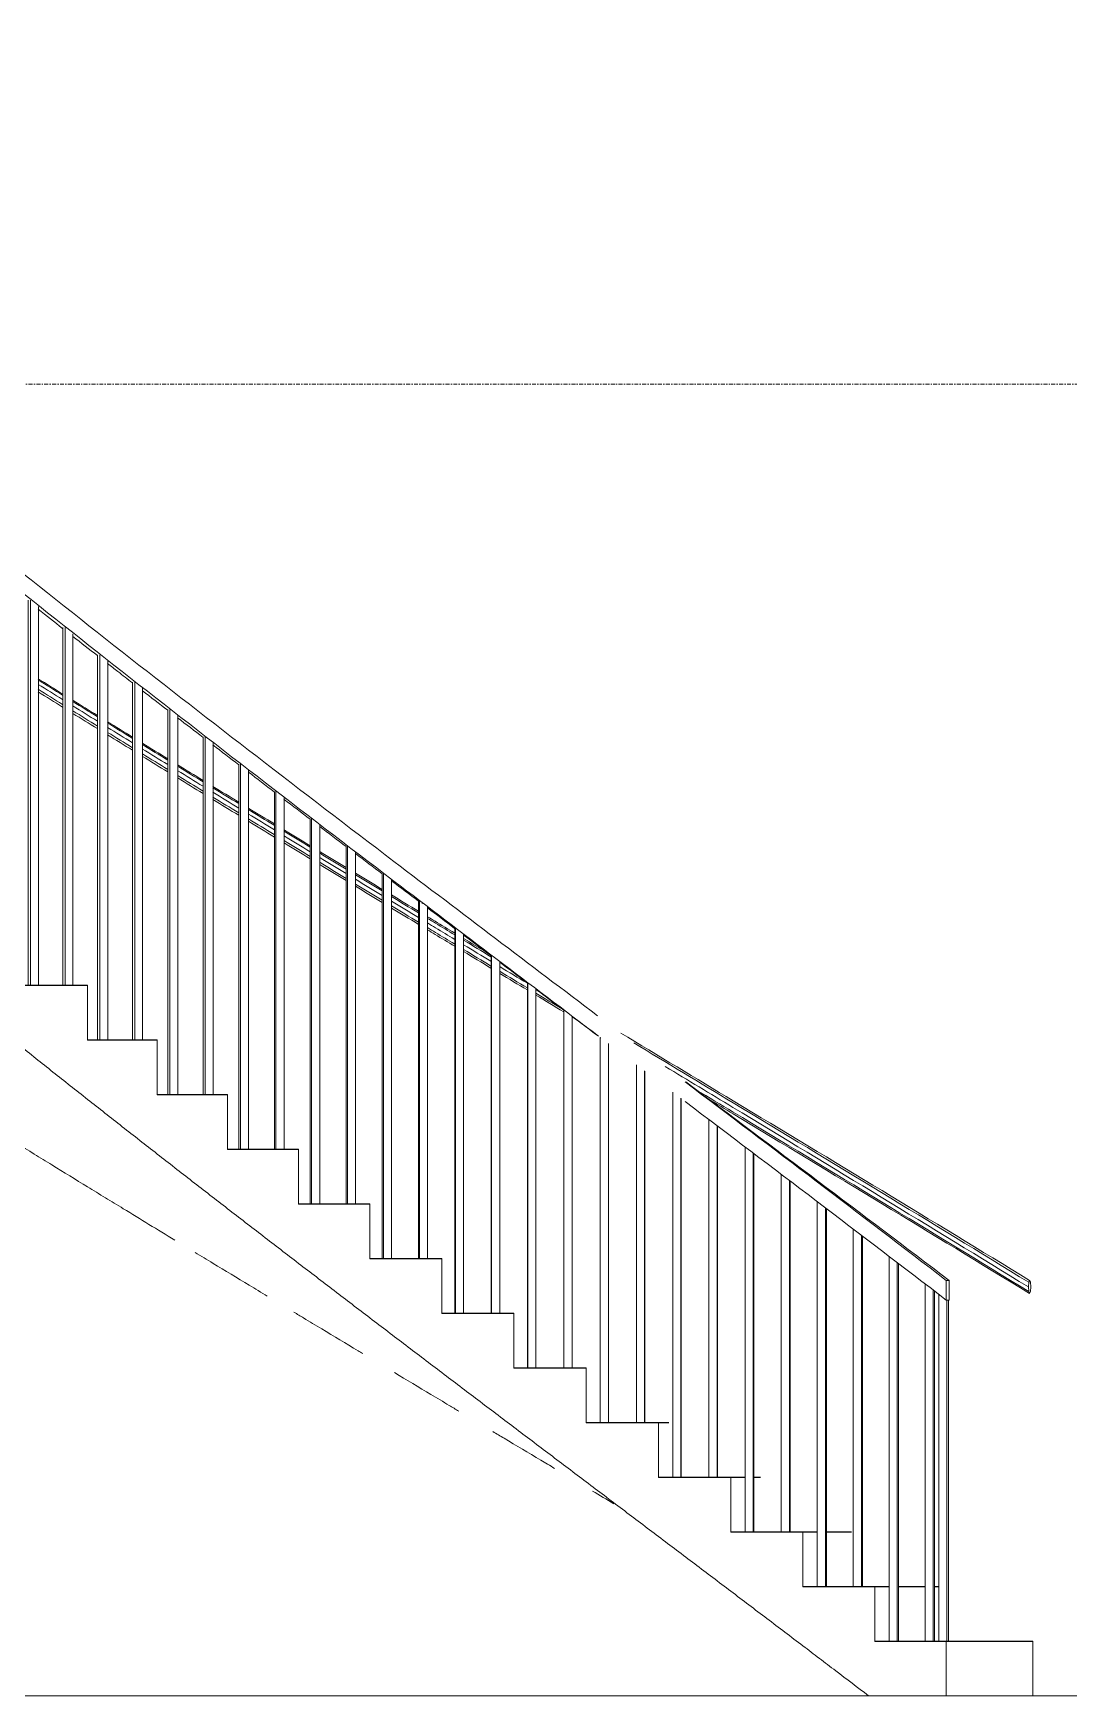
# Model space of a CAD drawing. Header units: millimetres. Extents: x -11910 to 25931, y -2840 to 13095.
# Drawn here: x 18162 to 21321, y 0 to 5070 of the extents above; entities that cross this region are included whole.
import ezdxf

# ---------------------------------------------------------------- set-up
doc = ezdxf.new("R2010")
doc.units = ezdxf.units.MM
doc.linetypes.add('AEC_Centre', pattern=[24, 12, -4, 4, -4])
for name, color, linetype, lineweight in [('A-G22-M-FloorOutline', 6, 'Continuous', 15), ('A-G23-M-StairHandrail', 1, 'Continuous', 15), ('A-G23-M-Stairs', 5, 'Continuous', 15), ('A-Z051-M-Levels', 6, 'Continuous', 5)]:
    doc.layers.add(name, color=color, linetype=linetype, lineweight=lineweight)

# ---------------------------------------------------------------- blocks, each defined once
blk = doc.blocks.new('Stair - Stairs-257028-Section 2')
at = {"layer": 'A-G23-M-Stairs'}
for p, q in [((18117.7, 2166.7), (18327.7, 2166.7)), ((18327.7, 2165.7), (18117.7, 2165.7)), ((18117.7, 2165.7), (18327.7, 2165.7)), ((18327.7, 2165.7), (18327.7, 2166.7)), ((18327.7, 1999), (18327.7, 2165.7)), ((18327.7, 2000), (18540.3, 2000)), ((18327.7, 2000), (18327.7, 1999)), ((18540.3, 1999), (18327.7, 1999)), ((18327.7, 1999), (18540.3, 1999)), ((18540.3, 1999), (18540.3, 2000)), ((18540.3, 1832.3), (18540.3, 1999)), ((18540.3, 1833.3), (18754.9, 1833.3)), ((18540.3, 1833.3), (18540.3, 1832.3)), ((18754.9, 1832.3), (18540.3, 1832.3)), ((18540.3, 1832.3), (18754.9, 1832.3)), ((18754.9, 1832.3), (18754.9, 1833.3)), ((18754.9, 1665.7), (18754.9, 1832.3)), ((18754.9, 1666.7), (18971.4, 1666.7)), ((18754.9, 1666.7), (18754.9, 1665.7)), ((18971.4, 1665.7), (18754.9, 1665.7)), ((18754.9, 1665.7), (18971.4, 1665.7)), ((18971.4, 1665.7), (18971.4, 1666.7)), ((18971.4, 1499), (18971.4, 1665.7)), ((18971.4, 1500), (19189.4, 1500)), ((18971.4, 1500), (18971.4, 1499)), ((19189.4, 1499), (18971.4, 1499)), ((18971.4, 1499), (19189.4, 1499)), ((19189.4, 1499), (19189.4, 1500)), ((19189.4, 1332.3), (19189.4, 1499)), ((19189.4, 1333.3), (19408.6, 1333.3)), ((19189.4, 1333.3), (19189.4, 1332.3)), ((19408.6, 1332.3), (19189.4, 1332.3)), ((19189.4, 1332.3), (19408.6, 1332.3)), ((19408.6, 1332.3), (19408.6, 1333.3)), ((19408.6, 1165.7), (19408.6, 1332.3)), ((19408.6, 1166.7), (19628.6, 1166.7)), ((19408.6, 1166.7), (19408.6, 1165.7)), ((19628.6, 1165.7), (19628.6, 1166.7)), ((19628.6, 1165.7), (19408.6, 1165.7)), ((19408.6, 1165.7), (19628.6, 1165.7)), ((19628.6, 999), (19628.6, 1165.7)), ((19628.6, 1000), (19849.1, 1000)), ((19628.6, 1000), (19628.6, 999)), ((19849.1, 999), (19628.6, 999)), ((19628.6, 999), (19849.1, 999)), ((19849.1, 999), (19849.1, 1000)), ((19849.1, 832.3), (19849.1, 999)), ((19849.1, 833.3), (20069.8, 833.3)), ((19849.1, 833.3), (19849.1, 832.3)), ((20069.8, 832.3), (19849.1, 832.3)), ((19849.1, 832.3), (20069.8, 832.3)), ((20069.8, 833.3), (20101.1, 833.3)), ((20069.8, 832.3), (20069.8, 833.3)), ((20101.1, 832.3), (20069.8, 832.3)), ((20069.8, 832.3), (20101.1, 832.3)), ((20069.8, 665.7), (20069.8, 832.3)), ((20069.8, 666.7), (20290.2, 666.7)), ((20069.8, 666.7), (20069.8, 665.7)), ((20290.2, 665.7), (20069.8, 665.7)), ((20069.8, 665.7), (20290.2, 665.7)), ((20290.2, 666.7), (20333.7, 666.7)), ((20290.2, 665.7), (20290.2, 666.7)), ((20333.7, 665.7), (20290.2, 665.7)), ((20290.2, 665.7), (20333.7, 665.7)), ((20290.2, 499), (20290.2, 665.7)), ((20360.4, 666.7), (20380.2, 666.7)), ((20380.2, 665.7), (20360.4, 665.7)), ((20360.4, 665.7), (20380.2, 665.7)), ((20290.2, 500), (20510.2, 500)), ((20290.2, 500), (20290.2, 499)), ((20510.2, 499), (20290.2, 499)), ((20290.2, 499), (20510.2, 499)), ((20510.2, 500), (20554, 500)), ((20510.2, 499), (20510.2, 500)), ((20554, 499), (20510.2, 499)), ((20510.2, 499), (20554, 499)), ((20510.2, 332.3), (20510.2, 499)), ((20581.6, 500), (20658.6, 500)), ((20658.6, 499), (20581.6, 499)), ((20581.6, 499), (20658.6, 499)), ((20510.2, 333.3), (20729.3, 333.3)), ((20510.2, 333.3), (20510.2, 332.3)), ((20729.3, 332.3), (20510.2, 332.3)), ((20510.2, 332.3), (20729.3, 332.3)), ((20729.3, 333.3), (20773.4, 333.3)), ((20729.3, 332.3), (20729.3, 333.3)), ((20773.4, 332.3), (20729.3, 332.3)), ((20729.3, 332.3), (20773.4, 332.3)), ((20729.3, 165.7), (20729.3, 332.3)), ((20801.8, 333.3), (20882.6, 333.3)), ((20882.6, 332.3), (20801.8, 332.3)), ((20801.8, 332.3), (20882.6, 332.3)), ((20911.4, 333.3), (20924.8, 333.3)), ((20924.8, 332.3), (20911.4, 332.3)), ((20911.4, 332.3), (20924.8, 332.3)), ((20729.3, 166.7), (20947.2, 166.7)), ((20729.3, 166.7), (20729.3, 165.7)), ((20947.2, 165.7), (20729.3, 165.7)), ((20729.3, 165.7), (20947.2, 165.7)), ((20947.2, 166.7), (20949.4, 166.7)), ((20947.2, 165.7), (20947.2, 166.7)), ((21211.8, 165.7), (20947.2, 165.7)), ((20947.2, 165.7), (21211.8, 165.7)), ((20947.2, 0), (20947.2, 165.7)), ((20951.6, 166.7), (21211.8, 166.7)), ((21211.8, 165.7), (21211.8, 166.7)), ((21211.8, 0), (21211.8, 165.7))]:
    blk.add_line(p, q, dxfattribs=at)
for points, knots in [([(18327.7, 1818.7), (18310.1, 1832.6), (18275, 1860.4), (18204.8, 1915.9), (18152.5, 1957.6), (18117.7, 1985.4)], [-1, -1, -1, -1, -0.75, -0.5, 0, 0, 0, 0]), ([(17895.9, 1818.7), (17949.4, 1785.4), (18038.9, 1729.8), (18128.9, 1674.3), (18165, 1652.1)], [-1, -1, -1, -1, -0.4, 0, 0, 0, 0]), ([(18540.3, 1652.1), (18504.6, 1679.8), (18451.4, 1721.5), (18380.6, 1777.1), (18345.4, 1804.8), (18327.7, 1818.7)], [-1, -1, -1, -1, -0.5, -0.25, 0, 0, 0, 0]), ([(18165, 1652.1), (18183, 1640.9), (18237.1, 1607.6), (18309.5, 1563.2), (18382.1, 1518.7), (18418.5, 1496.5), (18436.7, 1485.4)], [-1, -1, -1, -1, -0.8, -0.4, -0.2, 0, 0, 0, 0]), ([(18971.4, 1318.7), (18935.2, 1346.5), (18881, 1388.2), (18808.9, 1443.7), (18772.9, 1471.5), (18754.9, 1485.4)], [-1, -1, -1, -1, -0.5, -0.25, 0, 0, 0, 0]), ([(18710.8, 1318.7), (18747.4, 1296.5), (18802.5, 1263.2), (18857.7, 1229.8), (18876.1, 1218.7)], [-1, -1, -1, -1, -0.6, -0.4, -0.4, -0.4, -0.4]), ([(18986.7, 1152.1), (19005.2, 1140.9), (19060.6, 1107.6), (19120.8, 1071.4), (19162.6, 1046.3), (19167.4, 1043.5)], [-1, -1, -1, -1, -0.8, -0.4, -0.3484239, -0.3484239, -0.3484239, -0.3484239]), ([(19264.2, 985.4), (19301.2, 963.2), (19356.9, 929.8), (19422.4, 890.7), (19450.7, 873.7), (19460.5, 867.8)], [-1, -1, -1, -1, -0.6, -0.4, -0.2947563, -0.2947563, -0.2947563, -0.2947563]), ([(19628.6, 818.7), (19591.9, 846.5), (19536.9, 888.2), (19463.5, 943.7), (19426.9, 971.5), (19408.6, 985.4)], [-1, -1, -1, -1, -0.5, -0.25, 0, 0, 0, 0]), ([(19564.2, 805.9), (19575.6, 799), (19624.2, 770), (19687, 732.5), (19738.4, 701.8), (19752.5, 693.4)], [-0.9228691, -0.9228691, -0.9228691, -0.9228691, -0.8, -0.4, -0.2479474, -0.2479474, -0.2479474, -0.2479474]), ([(20069.8, 485.4), (20033, 513.2), (19977.8, 554.8), (19904.3, 610.4), (19867.5, 638.2), (19849.1, 652.1)], [-1, -1, -1, -1, -0.5, -0.25, 0, 0, 0, 0]), ([(20710.1, 0), (20676.9, 25.3), (20626.9, 63.4), (20560.3, 114), (20526.9, 139.4), (20510.2, 152.1)], [-1, -1, -1, -1, -0.5, -0.25, 0, 0, 0, 0])]:
    blk.add_open_spline(points, degree=3, knots=knots, dxfattribs=at)
for points in [[(18754.9, 1485.4), (18737, 1499.3), (18701.1, 1527.1), (18647.3, 1568.7), (18593.7, 1610.4), (18558.1, 1638.2), (18540.3, 1652.1)], [(18436.7, 1485.4), (18489, 1453.5), (18541.4, 1421.5), (18593.9, 1389.6)], [(18655.8, 1352.1), (18674.1, 1340.9), (18692.4, 1329.8), (18710.8, 1318.7)], [(19189.4, 1152.1), (19171.2, 1165.9), (19134.8, 1193.7), (19080.3, 1235.4), (19025.8, 1277.1), (18989.5, 1304.8), (18971.4, 1318.7)], [(18957.5, 1169.7), (18967.2, 1163.8), (18977, 1157.9), (18986.7, 1152.1)], [(19408.6, 985.4), (19390.3, 999.3), (19353.7, 1027.1), (19298.9, 1068.7), (19244.1, 1110.4), (19207.7, 1138.2), (19189.4, 1152.1)], [(19849.1, 652.1), (19830.7, 665.9), (19794, 693.7), (19738.8, 735.4), (19683.7, 777.1), (19647, 804.8), (19628.6, 818.7)], [(19868.1, 624.4), (19889.9, 611.4), (19911.7, 598.4), (19933.5, 585.4)], [(20290.2, 318.7), (20271.9, 332.6), (20235.2, 360.4), (20180, 402.1), (20124.9, 443.7), (20088.1, 471.5), (20069.8, 485.4)], [(20510.2, 152.1), (20473.6, 179.8), (20400.3, 235.4), (20327, 290.9), (20290.2, 318.7)]]:
    blk.add_open_spline(points, degree=3, dxfattribs=at)
blk = doc.blocks.new('Railing - Railing-257075-Section 2')
at = {"layer": 'A-G23-M-StairHandrail'}
for p, q in [((21199.2, 1260.8), (21198.2, 1246.7)), ((21198.2, 1246.7), (21199.2, 1232.5)), ((21201.7, 1266.7), (21199.2, 1260.8)), ((21199.2, 1232.5), (21201.7, 1226.7)), ((21204.2, 1260.8), (21201.7, 1266.7)), ((21201.7, 1226.7), (21204.2, 1232.5)), ((21205.2, 1246.7), (21204.2, 1260.8)), ((21204.2, 1232.5), (21205.2, 1246.7))]:
    blk.add_line(p, q, dxfattribs=at)
for points in [[(18177.5, 3101.1), (18202.2, 3085.8), (18226.9, 3070.4), (18251.6, 3055.1)], [(18177.5, 3097.4), (18202.2, 3082.1), (18226.9, 3066.7), (18251.6, 3051.4)], [(18177.5, 3084.2), (18202.2, 3068.8), (18226.9, 3053.5), (18251.6, 3038.1)], [(18177.5, 3069.2), (18202.2, 3053.8), (18226.9, 3038.4), (18251.6, 3023.1)], [(18177.5, 3061.1), (18202.2, 3045.8), (18226.9, 3030.4), (18251.6, 3015.1)], [(18283, 3035.7), (18308, 3020.2), (18333, 3004.7), (18358.1, 2989.3)], [(18283, 3031.9), (18308, 3016.4), (18333, 3000.9), (18358.1, 2985.4)], [(18283, 3018.6), (18308, 3003.1), (18333, 2987.6), (18358.1, 2972.1)], [(18283, 3003.6), (18308, 2988.1), (18333, 2972.6), (18358.1, 2957.1)], [(18283, 2995.7), (18308, 2980.2), (18333, 2964.7), (18358.1, 2949.3)], [(18389, 2970.2), (18414.2, 2954.7), (18439.5, 2939.1), (18464.8, 2923.5)], [(18389, 2966.3), (18414.2, 2950.7), (18439.5, 2935.1), (18464.8, 2919.5)], [(18389, 2952.9), (18414.2, 2937.3), (18439.5, 2921.7), (18464.8, 2906.1)], [(18389, 2938), (18414.2, 2922.4), (18439.5, 2906.8), (18464.8, 2891.2)], [(18389, 2930.2), (18414.2, 2914.7), (18439.5, 2899.1), (18464.8, 2883.5)], [(18495.4, 2904.7), (18521.1, 2888.9), (18546.7, 2873.2), (18572.4, 2857.4)], [(18495.4, 2900.6), (18521.1, 2884.8), (18546.7, 2869), (18572.4, 2853.2)], [(18495.4, 2887.2), (18521.1, 2871.4), (18546.7, 2855.6), (18572.4, 2839.8)], [(18495.4, 2872.3), (18521.1, 2856.5), (18546.7, 2840.7), (18572.4, 2825)], [(18495.4, 2864.7), (18521.1, 2848.9), (18546.7, 2833.2), (18572.4, 2817.4)], [(18602.8, 2838.8), (18628.7, 2822.9), (18654.5, 2807.1), (18680.4, 2791.3)], [(18602.8, 2834.6), (18628.7, 2818.7), (18654.5, 2802.9), (18680.4, 2787)], [(18602.8, 2821.1), (18628.6, 2805.2), (18654.5, 2789.4), (18680.4, 2773.5)], [(18602.8, 2806.3), (18628.7, 2790.4), (18654.5, 2774.6), (18680.4, 2758.7)], [(18602.8, 2798.8), (18628.7, 2782.9), (18654.5, 2767.1), (18680.4, 2751.3)], [(18710.3, 2773), (18736.4, 2757.1), (18762.6, 2741.1), (18788.8, 2725.1)], [(18710.3, 2768.7), (18736.4, 2752.7), (18762.6, 2736.7), (18788.8, 2720.7)], [(18710.3, 2755.2), (18736.4, 2739.2), (18762.6, 2723.1), (18788.8, 2707.1)], [(18710.3, 2740.4), (18736.4, 2724.4), (18762.6, 2708.4), (18788.8, 2692.4)], [(18710.3, 2733), (18736.4, 2717.1), (18762.6, 2701.1), (18788.8, 2685.1)], [(18818.4, 2707.1), (18844.9, 2690.9), (18871.4, 2674.8), (18898, 2658.6)], [(18818.4, 2702.6), (18844.5, 2686.6), (18870.7, 2670.7), (18896.8, 2654.7)], [(18818.4, 2689), (18844.8, 2672.9), (18871.3, 2656.7), (18897.7, 2640.6)], [(18818.4, 2674.3), (18844.5, 2658.4), (18870.7, 2642.4), (18896.8, 2626.5)], [(18818.4, 2667.1), (18844.9, 2650.9), (18871.4, 2634.8), (18898, 2618.6)], [(18927.1, 2640.9), (18953.7, 2624.7), (18980.4, 2608.5), (19007.1, 2592.3)], [(18927.1, 2636.3), (18953.7, 2620.1), (18980.4, 2603.8), (19007.1, 2587.6)], [(18927.1, 2622.7), (18953.7, 2606.4), (18980.4, 2590.2), (19007.1, 2573.9)], [(18927.1, 2608), (18953.7, 2591.8), (18980.4, 2575.5), (19007.1, 2559.3)], [(18927.1, 2600.9), (18953.7, 2584.7), (18980.4, 2568.5), (19007.1, 2552.3)], [(19035.9, 2574.9), (19062.9, 2558.5), (19089.9, 2542.1), (19116.9, 2525.8)], [(19035.9, 2570.1), (19062.9, 2553.7), (19089.9, 2537.3), (19116.9, 2520.9)], [(19035.9, 2556.4), (19062.9, 2540), (19089.9, 2523.6), (19116.9, 2507.2)], [(19035.9, 2541.8), (19062.9, 2525.4), (19089.9, 2509), (19116.9, 2492.6)], [(19035.9, 2534.9), (19062.9, 2518.5), (19089.9, 2502.1), (19116.9, 2485.8)], [(19145.3, 2508.6), (19172.5, 2492.1), (19199.7, 2475.6), (19227, 2459.2)], [(19145.3, 2503.7), (19172.5, 2487.2), (19199.7, 2470.7), (19227, 2454.2)], [(19145.3, 2489.9), (19172.5, 2473.4), (19199.7, 2456.9), (19227, 2440.4)], [(19145.3, 2475.4), (19172.5, 2458.9), (19199.7, 2442.4), (19227, 2425.9)], [(19145.3, 2468.6), (19172.5, 2452.1), (19199.7, 2435.6), (19227, 2419.2)], [(19254.9, 2442.3), (19282.3, 2425.7), (19309.7, 2409.1), (19337.2, 2392.5)], [(19254.9, 2437.3), (19282.3, 2420.7), (19309.7, 2404), (19337.2, 2387.4)], [(19254.9, 2423.5), (19282.3, 2406.8), (19309.7, 2390.2), (19337.2, 2373.6)], [(19254.9, 2409), (19282.3, 2392.4), (19309.7, 2375.8), (19337.2, 2359.1)], [(19254.9, 2402.3), (19282.3, 2385.7), (19309.7, 2369.1), (19337.2, 2352.5)], [(19474.9, 2309.5), (19498.4, 2295.3), (19521.9, 2281.2), (19545.3, 2267)], [(19474.9, 2304.2), (19502.8, 2287.4), (19530.6, 2270.5), (19558.5, 2253.7)], [(19474.9, 2290.3), (19502.8, 2273.4), (19530.6, 2256.6), (19558.5, 2239.8)], [(19474.9, 2275.9), (19502.8, 2259.1), (19530.6, 2242.2), (19558.5, 2225.4)], [(19474.9, 2269.5), (19502.8, 2252.7), (19530.6, 2235.9), (19558.5, 2219.1)], [(19585.1, 2223.7), (19613.2, 2206.7), (19641.3, 2189.8), (19669.4, 2172.8)], [(19585.1, 2209.4), (19613.2, 2192.4), (19641.3, 2175.5), (19669.4, 2158.5)], [(19585.1, 2203.1), (19613.2, 2186.1), (19641.3, 2169.2), (19669.4, 2152.3)], [(19695.6, 2142.7), (19722.1, 2126.7), (19748.6, 2110.7), (19775.2, 2094.7)], [(19695.6, 2136.6), (19723.8, 2119.6), (19752.1, 2102.5), (19780.4, 2085.5)], [(19806.1, 2070.1), (19809.5, 2068), (19812.9, 2066), (19816.3, 2063.9)]]:
    blk.add_open_spline(points, degree=3, dxfattribs=at)
for points, knots in [([(19364.7, 2375.9), (19372.5, 2371.3), (19400.2, 2354.5), (19427.9, 2337.8), (19447.8, 2325.8)], [-7.0572406, -7.0572406, -7.0572406, -7.0572406, -6.9679801, -6.7382892, -6.7382892, -6.7382892, -6.7382892]), ([(19364.7, 2370.8), (19372.8, 2365.9), (19400.5, 2349.1), (19428.2, 2332.4), (19447.8, 2320.6)], [-7.0514081, -7.0514081, -7.0514081, -7.0514081, -6.9577732, -6.7322869, -6.7322869, -6.7322869, -6.7322869]), ([(19364.7, 2356.9), (19373, 2351.9), (19400.7, 2335.2), (19428.4, 2318.4), (19447.8, 2306.7)], [-7.0489952, -7.0489952, -7.0489952, -7.0489952, -6.953547, -6.7298034, -6.7298034, -6.7298034, -6.7298034]), ([(19364.7, 2342.5), (19372.8, 2337.6), (19400.5, 2320.8), (19428.2, 2304.1), (19447.8, 2292.3)], [-7.0514081, -7.0514081, -7.0514081, -7.0514081, -6.9577732, -6.7322869, -6.7322869, -6.7322869, -6.7322869]), ([(19364.7, 2335.9), (19372.5, 2331.3), (19400.2, 2314.5), (19427.9, 2297.8), (19447.8, 2285.8)], [-7.0572406, -7.0572406, -7.0572406, -7.0572406, -6.9679801, -6.7382892, -6.7382892, -6.7382892, -6.7382892]), ([(19954.2, 2021), (20068.7, 1952.1), (20486.8, 1700.6), (20903.1, 1449.1), (21201.7, 1266.7)], [-4.798977, -4.798977, -4.798977, -4.798977, -3.48399, 0, 0, 0, 0]), ([(19993.8, 1991.2), (20094.9, 1930.3), (20498.9, 1686.8), (20901.2, 1443.3), (21199.2, 1260.8)], [-4.640014, -4.640014, -4.640014, -4.640014, -3.478887, 0, 0, 0, 0]), ([(20090.2, 1918.9), (20159, 1877.4), (20530.4, 1653.3), (20900.4, 1429.1), (21198.2, 1246.7)], [-4.268162, -4.268162, -4.268162, -4.268162, -3.476773, 0, 0, 0, 0]), ([(20185.8, 1847.2), (20222.9, 1824.9), (20562.6, 1619.9), (20901.2, 1415), (21199.2, 1232.5)], [-3.905012, -3.905012, -3.905012, -3.905012, -3.478887, 0, 0, 0, 0]), ([(20223.4, 1819), (20248.2, 1804.1), (20576.2, 1606.6), (20903.1, 1409.1), (21201.7, 1226.7)], [-3.768413, -3.768413, -3.768413, -3.768413, -3.48399, 0, 0, 0, 0])]:
    blk.add_open_spline(points, degree=3, knots=knots, dxfattribs=at)
blk = doc.blocks.new('Railing - Concept 25mm-V69-Section 2')
at = {"layer": 'A-G23-M-StairHandrail'}
for p, q in [((18146.3, 2166.7), (18146.3, 3341.1)), ((18154.2, 2166.7), (18154.2, 3341.1)), ((18177.9, 3322.3), (18177.9, 2166.7))]:
    blk.add_line(p, q, dxfattribs=at)
blk = doc.blocks.new('Railing - Concept 25mm-V70-Section 2')
at = {"layer": 'A-G23-M-StairHandrail'}
for p, q in [((18251.9, 2166.7), (18251.9, 3257.7)), ((18259.3, 2166.7), (18259.3, 3257.7)), ((18283.2, 3238.9), (18283.2, 2166.7))]:
    blk.add_line(p, q, dxfattribs=at)
blk = doc.blocks.new('Railing - Concept 25mm-V71-Section 2')
at = {"layer": 'A-G23-M-StairHandrail'}
for p, q in [((18358.2, 2000), (18358.2, 3174.4)), ((18365.2, 2000), (18365.2, 3174.4)), ((18389.2, 3155.6), (18389.2, 2000))]:
    blk.add_line(p, q, dxfattribs=at)
blk = doc.blocks.new('Railing - Concept 25mm-V72-Section 2')
at = {"layer": 'A-G23-M-StairHandrail'}
for p, q in [((18465.1, 2000), (18465.1, 3091.1)), ((18471.6, 2000), (18471.6, 3091.1)), ((18495.7, 3072.3), (18495.7, 2000))]:
    blk.add_line(p, q, dxfattribs=at)
blk = doc.blocks.new('Railing - Concept 25mm-V73-Section 2')
at = {"layer": 'A-G23-M-StairHandrail'}
for p, q in [((18572.6, 1833.3), (18572.6, 3007.7)), ((18578.6, 1833.3), (18578.6, 3007.7)), ((18602.9, 2988.9), (18602.9, 1833.3))]:
    blk.add_line(p, q, dxfattribs=at)
blk = doc.blocks.new('Railing - Concept 25mm-V74-Section 2')
at = {"layer": 'A-G23-M-StairHandrail'}
for p, q in [((18680.6, 1833.3), (18680.6, 2924.4)), ((18686.1, 1833.3), (18686.1, 2924.4)), ((18710.5, 2905.6), (18710.5, 1833.3))]:
    blk.add_line(p, q, dxfattribs=at)
blk = doc.blocks.new('Railing - Concept 25mm-V75-Section 2')
at = {"layer": 'A-G23-M-StairHandrail'}
for p, q in [((18789.1, 1666.7), (18789.1, 2841.1)), ((18794.1, 1666.7), (18794.1, 2841.1)), ((18818.6, 2822.3), (18818.6, 1666.7))]:
    blk.add_line(p, q, dxfattribs=at)
blk = doc.blocks.new('Railing - Concept 25mm-V76-Section 2')
at = {"layer": 'A-G23-M-StairHandrail'}
for p, q in [((18898, 1666.7), (18898, 2757.7)), ((18902.6, 1666.7), (18902.6, 2757.7)), ((18927.2, 2738.9), (18927.2, 1666.7))]:
    blk.add_line(p, q, dxfattribs=at)
blk = doc.blocks.new('Railing - Concept 25mm-V77-Section 2')
at = {"layer": 'A-G23-M-StairHandrail'}
for p, q in [((19007.3, 1500), (19007.3, 2674.4)), ((19011.4, 1500), (19011.4, 2674.4)), ((19036.1, 2655.6), (19036.1, 1500))]:
    blk.add_line(p, q, dxfattribs=at)
blk = doc.blocks.new('Railing - Concept 25mm-V78-Section 2')
at = {"layer": 'A-G23-M-StairHandrail'}
for p, q in [((19117, 1500), (19117, 2591.1)), ((19120.6, 1500), (19120.6, 2591.1)), ((19145.4, 2572.3), (19145.4, 1500))]:
    blk.add_line(p, q, dxfattribs=at)
blk = doc.blocks.new('Railing - Concept 25mm-V79-Section 2')
at = {"layer": 'A-G23-M-StairHandrail'}
for p, q in [((19227, 1333.3), (19227, 2507.7)), ((19230.2, 1333.3), (19230.2, 2507.7)), ((19255, 2488.9), (19255, 1333.3))]:
    blk.add_line(p, q, dxfattribs=at)
blk = doc.blocks.new('Railing - Concept 25mm-V80-Section 2')
at = {"layer": 'A-G23-M-StairHandrail'}
for p, q in [((19337.3, 1333.3), (19337.3, 2424.4)), ((19340, 1333.3), (19340, 2424.4)), ((19350.8, 2416.2), (19347.9, 2418.4)), ((19364.8, 2405.6), (19364.8, 1333.3))]:
    blk.add_line(p, q, dxfattribs=at)
blk = doc.blocks.new('Railing - Concept 25mm-V81-Section 2')
at = {"layer": 'A-G23-M-StairHandrail'}
for p, q in [((19447.8, 1166.7), (19447.8, 2341.1)), ((19450, 1166.7), (19450, 2341.1)), ((19474.9, 2322.3), (19474.9, 1166.7))]:
    blk.add_line(p, q, dxfattribs=at)
blk = doc.blocks.new('Railing - Concept 25mm-V82-Section 2')
at = {"layer": 'A-G23-M-StairHandrail'}
for p, q in [((19558.6, 1166.7), (19558.6, 2257.7)), ((19560.2, 1166.7), (19560.2, 2257.7)), ((19585.2, 2238.9), (19585.2, 1166.7))]:
    blk.add_line(p, q, dxfattribs=at)
blk = doc.blocks.new('Railing - Concept 25mm-V83-Section 2')
at = {"layer": 'A-G23-M-StairHandrail'}
for p, q in [((19669.4, 1000), (19669.4, 2174.4)), ((19670.6, 1000), (19670.6, 2174.4)), ((19695.6, 2155.6), (19695.6, 1000))]:
    blk.add_line(p, q, dxfattribs=at)
blk = doc.blocks.new('Railing - Concept 25mm-V84-Section 2')
at = {"layer": 'A-G23-M-StairHandrail'}
for p, q in [((19780.4, 1000), (19780.4, 2091.1)), ((19781.1, 1000), (19781.1, 2091.1)), ((19806.1, 2072.3), (19806.1, 1000))]:
    blk.add_line(p, q, dxfattribs=at)
blk = doc.blocks.new('Railing - Concept 25mm-V85-Section 2')
at = {"layer": 'A-G23-M-StairHandrail'}
for p, q in [((19891.5, 833.3), (19891.5, 2007.7)), ((19893.3, 2006.5), (19891.7, 2007.7)), ((19891.7, 833.3), (19891.7, 2007.7)), ((19916.7, 1988.9), (19916.7, 833.3))]:
    blk.add_line(p, q, dxfattribs=at)
blk = doc.blocks.new('Railing - Concept 25mm-V86-Section 2')
at = {"layer": 'A-G23-M-StairHandrail'}
for p, q in [((20002.2, 833.3), (20002.2, 1924.3)), ((20027.2, 1905.4), (20027.2, 833.3)), ((20027.5, 833.3), (20027.5, 1905.2))]:
    blk.add_line(p, q, dxfattribs=at)
blk = doc.blocks.new('Railing - Concept 25mm-V87-Section 2')
at = {"layer": 'A-G23-M-StairHandrail'}
for p, q in [((20112.8, 666.7), (20112.8, 1840.8)), ((20137.8, 1821.9), (20137.8, 666.7)), ((20138.6, 666.7), (20138.6, 1821))]:
    blk.add_line(p, q, dxfattribs=at)
blk = doc.blocks.new('Railing - Concept 25mm-V88-Section 2')
at = {"layer": 'A-G23-M-StairHandrail'}
for p, q in [((20223.3, 666.7), (20223.3, 1757.2)), ((20248.3, 1738.4), (20248.3, 666.7)), ((20249.5, 666.7), (20249.5, 1737.4))]:
    blk.add_line(p, q, dxfattribs=at)
blk = doc.blocks.new('Railing - Concept 25mm-V89-Section 2')
at = {"layer": 'A-G23-M-StairHandrail'}
for p, q in [((20333.7, 500), (20333.7, 1673.7)), ((20358.6, 1654.8), (20358.6, 500)), ((20360.4, 500), (20360.4, 1653.5))]:
    blk.add_line(p, q, dxfattribs=at)
blk = doc.blocks.new('Railing - Concept 25mm-V90-Section 2')
at = {"layer": 'A-G23-M-StairHandrail'}
for p, q in [((20443.9, 500), (20443.9, 1590.2)), ((20468.8, 1571.3), (20468.8, 500)), ((20471.1, 500), (20471.1, 1569.6))]:
    blk.add_line(p, q, dxfattribs=at)
blk = doc.blocks.new('Railing - Concept 25mm-V91-Section 2')
at = {"layer": 'A-G23-M-StairHandrail'}
for p, q in [((20554, 333.3), (20554, 1506.6)), ((20578.8, 1487.7), (20578.8, 333.3)), ((20581.6, 333.3), (20581.6, 1485.7))]:
    blk.add_line(p, q, dxfattribs=at)
blk = doc.blocks.new('Railing - Concept 25mm-V92-Section 2')
at = {"layer": 'A-G23-M-StairHandrail'}
for p, q in [((20663.8, 333.3), (20663.8, 1423.2)), ((20688.6, 1404.3), (20688.6, 333.3)), ((20691.8, 333.3), (20691.8, 1401.9))]:
    blk.add_line(p, q, dxfattribs=at)
blk = doc.blocks.new('Railing - Concept 25mm-V93-Section 2')
at = {"layer": 'A-G23-M-StairHandrail'}
for p, q in [((20773.4, 166.7), (20773.4, 1339.5)), ((20798.1, 1320.6), (20798.1, 166.7)), ((20801.8, 166.7), (20801.8, 1317.8))]:
    blk.add_line(p, q, dxfattribs=at)
blk = doc.blocks.new('Railing - Concept 25mm-V94-Section 2')
at = {"layer": 'A-G23-M-StairHandrail'}
for p, q in [((20882.6, 166.7), (20882.6, 1256)), ((20907.3, 1237.2), (20907.3, 166.7)), ((20911.4, 166.7), (20911.4, 1234))]:
    blk.add_line(p, q, dxfattribs=at)
blk = doc.blocks.new('Railing - Concept 25mm-258231-Section 2')
at = {"layer": 'A-G23-M-StairHandrail'}
for p, q in [((20924.8, 166.7), (20924.8, 1223.8)), ((20949.4, 1206.7), (20949.4, 166.7)), ((20951.6, 1206.7), (20949.4, 1206.7)), ((20953.8, 166.7), (20953.8, 1206.7)), ((20949.4, 166.7), (20951.6, 166.7))]:
    blk.add_line(p, q, dxfattribs=at)
blk = doc.blocks.new('Railing - Railing-257079-Section 2')
at = {"layer": 'A-G23-M-StairHandrail'}
for p, q in [((20947.2, 1266.7), (20947.2, 1206.7)), ((20956, 1266.7), (20947.2, 1266.7)), ((20956, 1206.7), (20956, 1266.7)), ((20947.2, 1206.7), (20949.4, 1206.7)), ((20951.6, 1206.7), (20956, 1206.7))]:
    blk.add_line(p, q, dxfattribs=at)
for points, knots in [([(16222.2, 5100), (16433.6, 4887.2), (16885, 4461.1), (17630.4, 3822.2), (18428, 3183.3), (19186.9, 2600.5), (19676.2, 2230.6), (19883.9, 2073.7)], [-20.854779, -20.854779, -20.854779, -20.854779, -17.378983, -13.903186, -10.42739, -6.951593, -4.39048, -4.39048, -4.39048, -4.39048]), ([(19886.4, 2011.8), (19677.8, 2169.4), (19187.7, 2539.9), (18428, 3123.3), (17630.4, 3762.2), (16885, 4401.1), (16433.6, 4827.2), (16222.2, 5040)], [4.380387, 4.380387, 4.380387, 4.380387, 6.951593, 10.42739, 13.903186, 17.378983, 20.854779, 20.854779, 20.854779, 20.854779]), ([(18464.7, 3088.8), (18449.9, 3100.3), (18424.5, 3120), (18399.3, 3139.7), (18388.8, 3147.8)], [10.2973587, 10.2973587, 10.2973587, 10.2973587, 10.4862824, 10.620298, 10.620298, 10.620298, 10.620298]), ([(19337.3, 2423.4), (19310.3, 2443.7), (19282.8, 2464.5), (19255.3, 2485.2), (19254.8, 2485.6)], [6.6567398, 6.6567398, 6.6567398, 6.6567398, 6.9908549, 6.9969828, 6.9969828, 6.9969828, 6.9969828])]:
    blk.add_open_spline(points, degree=3, knots=knots, dxfattribs=at)
for points in [[(18251.7, 3255), (18226.8, 3274.4), (18202.1, 3293.9), (18177.5, 3313.4)], [(18357.9, 3171.9), (18332.9, 3191.4), (18308, 3210.8), (18283.2, 3230.3)], [(18572.5, 3005.5), (18546.7, 3025.3), (18521.1, 3045.1), (18495.4, 3065)], [(18680.2, 2922.5), (18654.3, 2942.4), (18628.4, 2962.3), (18602.6, 2982.2)], [(18788.9, 2839.2), (18762.6, 2859.3), (18736.4, 2879.4), (18710.1, 2899.5)], [(18897.7, 2756.1), (18871.3, 2776.3), (18844.9, 2796.4), (18818.6, 2816.5)], [(19007.1, 2673), (18980.3, 2693.3), (18953.6, 2713.6), (18926.8, 2734)], [(19116.9, 2589.7), (19089.9, 2610.2), (19062.9, 2630.6), (19035.9, 2651.1)], [(19226.8, 2506.7), (19199.6, 2527.2), (19172.4, 2547.8), (19145.2, 2568.3)], [(19447.7, 2340.3), (19420.1, 2361.1), (19392.4, 2381.9), (19364.8, 2402.7)], [(19558.5, 2257.1), (19530.6, 2278.1), (19502.7, 2299), (19474.8, 2320)], [(19669.4, 2173.9), (19641.3, 2195), (19613.2, 2216.1), (19585.2, 2237.1)], [(19780.4, 2090.8), (19752.1, 2112), (19723.8, 2133.2), (19695.6, 2154.3)], [(19883.3, 2013.7), (19857.6, 2033), (19831.8, 2052.3), (19806.1, 2071.6)], [(20151, 1871.9), (20418, 1670.1), (20684.4, 1468.3), (20947.2, 1266.7)], [(20956, 1266.7), (20690.9, 1468.3), (20422.2, 1670.1), (20152.8, 1871.9)], [(20947.2, 1206.7), (20684.4, 1408.3), (20418, 1610.1), (20151, 1811.9)]]:
    blk.add_open_spline(points, degree=3, dxfattribs=at)
for name in ['Railing - Concept 25mm-V69-Section 2', 'Railing - Concept 25mm-V70-Section 2', 'Railing - Concept 25mm-V71-Section 2', 'Railing - Concept 25mm-V72-Section 2', 'Railing - Concept 25mm-V73-Section 2', 'Railing - Concept 25mm-V74-Section 2', 'Railing - Concept 25mm-V75-Section 2', 'Railing - Concept 25mm-V76-Section 2', 'Railing - Concept 25mm-V77-Section 2', 'Railing - Concept 25mm-V78-Section 2', 'Railing - Concept 25mm-V79-Section 2', 'Railing - Concept 25mm-V80-Section 2', 'Railing - Concept 25mm-V81-Section 2', 'Railing - Concept 25mm-V82-Section 2', 'Railing - Concept 25mm-V83-Section 2', 'Railing - Concept 25mm-V84-Section 2', 'Railing - Concept 25mm-V85-Section 2', 'Railing - Concept 25mm-V86-Section 2', 'Railing - Concept 25mm-V87-Section 2', 'Railing - Concept 25mm-V88-Section 2', 'Railing - Concept 25mm-V89-Section 2', 'Railing - Concept 25mm-V90-Section 2', 'Railing - Concept 25mm-V91-Section 2', 'Railing - Concept 25mm-V92-Section 2', 'Railing - Concept 25mm-V93-Section 2', 'Railing - Concept 25mm-V94-Section 2', 'Railing - Concept 25mm-258231-Section 2']:
    blk.add_blockref(name, (0, 0))

msp = doc.modelspace()

# ---------------------------------------------------------------- linework, layer by layer
at = {"layer": 'A-G22-M-FloorOutline', "lineweight": 18}
msp.add_line((22578.802, 0), (8078.802, 0), dxfattribs=at)
at = {"layer": 'A-Z051-M-Levels', "linetype": 'AEC_Centre'}
for p, q in [((-9860.181, 4000), (25930.601, 4000)), ((-9860.181, 0), (25930.601, 0))]:
    msp.add_line(p, q, dxfattribs=at)

# ---------------------------------------------------------------- block references
at = {"layer": 'A-G23-M-StairHandrail'}
for name in ['Railing - Railing-257079-Section 2', 'Railing - Railing-257075-Section 2']:
    msp.add_blockref(name, (0, 0), dxfattribs=at)
at = {"layer": 'A-G23-M-Stairs'}
msp.add_blockref('Stair - Stairs-257028-Section 2', (0, 0), dxfattribs=at)

doc.saveas('drawing.dxf')
